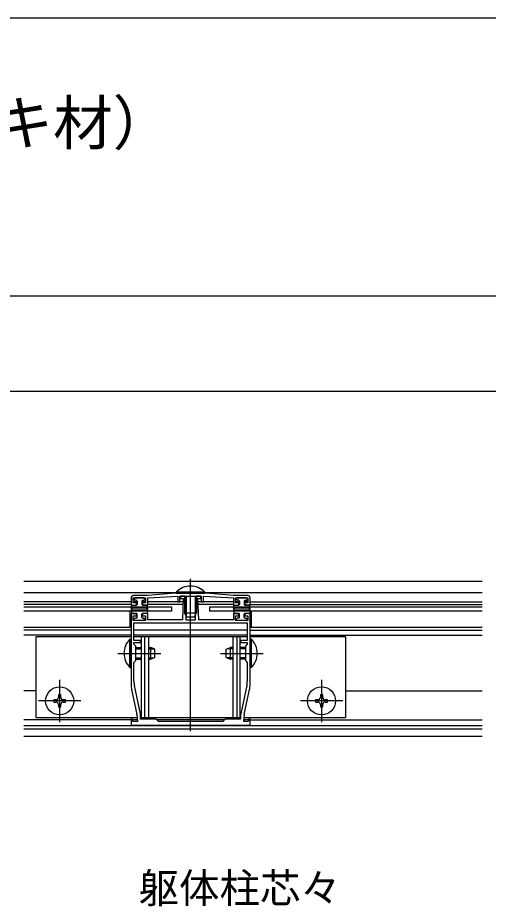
# Model space of a CAD drawing. Units: millimetres, scale not verified. Extents: x -875 to 875, y -1304 to 1297.
# Drawn here: x -175.1 to 22.5, y 872.1 to 1245.8 of the extents above; entities that cross this region are included whole.
import ezdxf
from ezdxf.enums import TextEntityAlignment as Align

# ---------------------------------------------------------------- set-up
doc = ezdxf.new("R2010")
doc.units = ezdxf.units.MM
doc.header["$LTSCALE"] = 8
for name, color, linetype in [('0-2_USER1', 3, 'Continuous'), ('0-3_YKK_11', 7, 'Continuous'), ('0-5_YKK_12', 2, 'Continuous'), ('0-6_YKK_13', 4, 'Continuous'), ('0-8_YKK_D', 6, 'Continuous'), ('0-9_YKK_ZWAK', 7, 'Continuous')]:
    doc.layers.add(name, color=color, linetype=linetype)
doc.styles.add('ＭＳ ゴシック', font='')
doc.styles.get('ＭＳ ゴシック').set_extended_font_data('MS Gothic')

msp = doc.modelspace()

# ---------------------------------------------------------------- linework, layer by layer
at = {"layer": '0-3_YKK_11'}
for p, q in [((-123.56, 953.095), (-126.123, 964.962)), ((-78.906, 964.962), (-81.469, 953.095)), ((-127.289, 963.256), (-125.04, 952.844)), ((-79.989, 952.844), (-77.74, 963.256))]:
    msp.add_line(p, q, dxfattribs=at)
for points in [[(-127.515, 1001.8), (-127.515, 998.8), (-125.265, 998.8), (-125.265, 999.8), (-126.615, 999.8), (-126.615, 1001.8), (-121.415, 1001.8), (-121.415, 999.8), (-122.765, 999.8), (-122.765, 998.8), (-120.515, 998.8), (-120.515, 1001.8), (-107.915, 1002.6), (-107.915, 1000.1), (-107.015, 1000.1), (-107.015, 1002.6), (-98.015, 1002.6), (-98.015, 1000.1), (-97.115, 1000.1), (-97.115, 1002.6), (-84.515, 1001.8), (-84.515, 998.8), (-82.265, 998.8), (-82.265, 999.8), (-83.615, 999.8), (-83.615, 1001.8), (-78.415, 1001.8), (-78.415, 999.8), (-79.765, 999.8), (-79.765, 998.8), (-77.515, 998.8), (-77.515, 1001.8)], [(-105.415, 1002.6), (-106.765, 1002.6), (-106.765, 1001.6), (-105.615, 1001.6), (-105.964, 992.6), (-120.515, 992.6), (-120.515, 995.3), (-122.765, 995.3), (-122.765, 994.3), (-121.415, 994.3), (-121.415, 992.3), (-126.615, 992.3), (-126.615, 994.3), (-125.265, 994.3), (-125.265, 995.3), (-127.515, 995.3), (-127.515, 978.958), (-127.395, 978.775), (-127.395, 978.225), (-127.515, 978.042), (-127.515, 965.368)], [(-96.015, 1003.8), (-109.015, 1003.8), (-120.515, 1002.8), (-126.515, 1002.8)], [(-100.615, 1001.6), (-100.615, 992.5), (-104.415, 992.5), (-104.415, 1001.6)], [(-77.515, 965.368), (-77.515, 978.042), (-77.635, 978.225), (-77.635, 978.775), (-77.515, 978.958), (-77.515, 995.3), (-79.765, 995.3), (-79.765, 994.3), (-78.415, 994.3), (-78.415, 992.3), (-83.615, 992.3), (-83.615, 994.3), (-82.265, 994.3), (-82.265, 995.3), (-84.515, 995.3), (-84.515, 992.6), (-99.065, 992.6), (-99.415, 1001.6), (-98.265, 1001.6), (-98.265, 1002.6), (-99.615, 1002.6)], [(-78.515, 1002.8), (-84.515, 1002.8), (-96.015, 1003.8)], [(-126.315, 991.3), (-78.715, 991.3), (-78.715, 983.9), (-81.515, 983.9), (-81.515, 983), (-78.715, 983), (-78.715, 982.3), (-79.515, 981.5), (-79.515, 975.5), (-78.715, 974.7), (-78.715, 966.757)], [(-126.315, 966.757), (-126.315, 974.7), (-125.515, 975.5), (-125.515, 981.5), (-126.315, 982.3), (-126.315, 983), (-123.515, 983), (-123.515, 983.9), (-126.315, 983.9), (-126.315, 991.3)], [(-127.515, 948.3), (-77.515, 948.3), (-77.515, 950.969), (-77.949, 951.026), (-78.278, 949.8), (-80.215, 949.8), (-80.215, 950.732)], [(-124.815, 950.732), (-124.815, 949.8), (-126.751, 949.8), (-127.08, 951.026), (-127.515, 950.969), (-127.515, 948.3)], [(-81.515, 952.673), (-81.515, 950.8), (-88.015, 950.8), (-89.015, 949.8), (-116.015, 949.8), (-117.015, 950.8), (-123.515, 950.8), (-123.515, 952.673)]]:
    msp.add_lwpolyline(points, dxfattribs=at)
for centre, radius, start, end in [((-126.515, 1001.8), 1, 90.00001, 179.99999), ((-105.415, 1001.6), 1, 0.00001, 89.99999), ((-99.615, 1001.6), 1, 90.00001, 179.99999), ((-78.515, 1001.8), 1, 0.00001, 89.99999), ((-117.515, 965.368), 10, 180, 192.18864), ((-117.815, 966.757), 8.5, 180, 192.18865), ((-87.215, 966.757), 8.5, 347.81135, 360), ((-87.515, 965.368), 10, 347.81136, 0), ((-134.815, 950.732), 10, 360, 12.18864), ((-125.515, 952.673), 2, 359.99995, 12.1886), ((-79.515, 952.673), 2, 167.8114, 180.00005), ((-70.215, 950.732), 10, 167.81136, 180)]:
    msp.add_arc(centre, radius, start, end, dxfattribs=at)
at = {"layer": '0-5_YKK_12'}
for p, q in [((-102.515, 945.8), (-102.515, 1009.8)), ((-172.601, 1008.8), (19.985, 1008.8)), ((-172.601, 1004.1), (-108.415, 1004.1)), ((-96.615, 1004.1), (19.985, 1004.1)), ((-127.515, 1000.1), (-172.601, 1000.1)), ((-127.515, 999.1), (-172.601, 999.1)), ((-125.015, 1000.1), (-126.615, 1000.1)), ((-125.015, 999.1), (-125.265, 999.1)), ((-121.415, 1000.1), (-123.015, 1000.1)), ((-122.765, 999.1), (-123.015, 999.1)), ((-105.673, 1000.1), (-120.515, 1000.1)), ((-105.712, 999.1), (-120.515, 999.1)), ((-84.515, 1000.1), (-99.356, 1000.1)), ((-84.438, 999.1), (-99.317, 999.1)), ((-82.015, 1000.1), (-83.538, 1000.1)), ((-82.091, 999.1), (-82.341, 999.1)), ((-78.491, 1000.1), (-80.015, 1000.1)), ((-79.688, 999.1), (-79.938, 999.1)), ((-77.591, 999.1), (19.985, 999.1)), ((-77.515, 1000.1), (19.985, 1000.1)), ((-127.515, 992.3), (-128.015, 992.3)), ((-127.515, 991.4), (-128.015, 991.4)), ((-77.015, 992.3), (-77.515, 992.3)), ((-77.015, 991.4), (-77.515, 991.4)), ((-127.515, 988.3), (-172.601, 988.3)), ((-78.715, 988.3), (-126.315, 988.3)), ((-78.715, 988.3), (-78.715, 988.3)), ((-77.515, 988.3), (19.985, 988.3)), ((-127.515, 986.1), (-172.601, 986.1)), ((-78.715, 986.1), (-126.315, 986.1)), ((-77.515, 986.1), (19.985, 986.1)), ((-133.014, 978.5), (-115.015, 978.5)), ((-90.015, 978.5), (-72.017, 978.5)), ((-157.515, 967.4), (-157.515, 949.6)), ((-47.515, 967.4), (-47.515, 949.6)), ((-167.515, 962.7), (-172.601, 962.7)), ((-37.515, 962.7), (19.985, 962.7)), ((-148.615, 958.5), (-166.415, 958.5)), ((-38.615, 958.5), (-56.415, 958.5)), ((-127.515, 950.6), (-172.601, 950.6)), ((-124.815, 950.6), (-126.966, 950.6)), ((-88.215, 950.6), (-116.815, 950.6)), ((-78.064, 950.6), (-80.215, 950.6)), ((-77.515, 950.6), (19.985, 950.6)), ((-172.601, 948.1), (19.985, 948.1)), ((-172.601, 946.8), (19.985, 946.8)), ((-172.601, 943.602), (19.985, 943.602))]:
    msp.add_line(p, q, dxfattribs=at)
at = {"layer": '0-6_YKK_13'}
for p, q in [((-126.215, 1001.5), (-126.215, 1001.1)), ((-122.115, 1001.8), (-125.915, 1001.8)), ((-121.815, 1001.5), (-121.815, 1001.1)), ((-108.415, 1004.309), (-108.415, 1003.8)), ((-108.415, 1003.8), (-96.615, 1003.8)), ((-104.36, 1002.6), (-104.36, 994.11)), ((-100.669, 1002.6), (-100.669, 994.11)), ((-100.015, 1002.6), (-100.015, 995.5)), ((-83.215, 1001.5), (-83.215, 1001.1)), ((-79.115, 1001.8), (-82.915, 1001.8)), ((-78.815, 1001.5), (-78.815, 1001.1)), ((-172.601, 998.1), (-110.515, 998.1)), ((-127.509, 997.502), (-127.324, 998.552)), ((-127.029, 998.8), (-125.315, 998.8)), ((-125.315, 1000.8), (-125.915, 1000.8)), ((-125.015, 1000.5), (-125.015, 999.1)), ((-123.015, 1000.5), (-123.015, 999.1)), ((-122.715, 1000.8), (-122.115, 1000.8)), ((-121.001, 998.8), (-122.715, 998.8)), ((-120.52, 997.502), (-120.705, 998.552)), ((-110.515, 998.1), (-110.515, 996.3)), ((-94.515, 998.1), (19.985, 998.1)), ((-94.515, 998.1), (-94.515, 996.3)), ((-84.509, 997.502), (-84.324, 998.552)), ((-84.029, 998.8), (-82.315, 998.8)), ((-82.315, 1000.8), (-82.915, 1000.8)), ((-82.015, 1000.5), (-82.015, 999.1)), ((-80.015, 1000.5), (-80.015, 999.1)), ((-79.715, 1000.8), (-79.115, 1000.8)), ((-78.001, 998.8), (-79.715, 998.8)), ((-77.52, 997.502), (-77.705, 998.552)), ((-110.515, 996.3), (-172.601, 996.3)), ((-128.015, 996.3), (-128.015, 989.3)), ((-127.509, 996.598), (-127.324, 995.548)), ((-127.048, 997.325), (-127.034, 997.35)), ((-127.048, 996.775), (-127.034, 996.75)), ((-127.029, 995.3), (-125.315, 995.3)), ((-121.255, 997.5), (-126.774, 997.5)), ((-121.255, 996.6), (-126.774, 996.6)), ((-125.015, 993.6), (-125.015, 995)), ((-123.015, 993.6), (-123.015, 995)), ((-121.001, 995.3), (-122.715, 995.3)), ((-120.981, 997.325), (-120.996, 997.35)), ((-120.981, 996.775), (-120.996, 996.75)), ((-120.52, 996.598), (-120.705, 995.548)), ((-104.215, 993.8), (-105.015, 995.5)), ((-100.815, 993.8), (-100.015, 995.5)), ((19.985, 996.3), (-94.515, 996.3)), ((-84.509, 996.598), (-84.324, 995.548)), ((-84.048, 997.325), (-84.034, 997.35)), ((-84.048, 996.775), (-84.034, 996.75)), ((-84.029, 995.3), (-82.315, 995.3)), ((-78.255, 997.5), (-83.774, 997.5)), ((-78.255, 996.6), (-83.774, 996.6)), ((-82.015, 993.6), (-82.015, 995)), ((-80.015, 993.6), (-80.015, 995)), ((-78.001, 995.3), (-79.715, 995.3)), ((-77.981, 997.325), (-77.996, 997.35)), ((-77.981, 996.775), (-77.996, 996.75)), ((-77.52, 996.598), (-77.705, 995.548)), ((-77.015, 996.3), (-77.015, 989.3)), ((19.985, 996.3), (-77.015, 996.3)), ((-126.215, 992.6), (-126.215, 993)), ((-125.315, 993.3), (-125.915, 993.3)), ((-122.115, 992.3), (-125.915, 992.3)), ((-122.715, 993.3), (-122.115, 993.3)), ((-121.815, 992.6), (-121.815, 993)), ((-104.215, 993.8), (-100.815, 993.8)), ((-83.215, 992.6), (-83.215, 993)), ((-82.315, 993.3), (-82.915, 993.3)), ((-79.115, 992.3), (-82.915, 992.3)), ((-79.715, 993.3), (-79.115, 993.3)), ((-78.815, 992.6), (-78.815, 993)), ((-128.015, 989.3), (-172.601, 989.3)), ((19.985, 989.3), (-77.015, 989.3)), ((-127.515, 985.5), (-167.515, 985.5)), ((-167.515, 985.5), (-167.515, 951.5)), ((-127.515, 972.6), (-127.515, 984.4)), ((-78.715, 985.5), (-126.315, 985.5)), ((-123.215, 985.5), (-123.215, 951.5)), ((-121.875, 985.5), (-121.875, 951.5)), ((-120.215, 985.5), (-120.215, 951.5)), ((-84.815, 985.5), (-84.815, 951.5)), ((-83.154, 985.5), (-83.154, 951.5)), ((-81.815, 985.5), (-81.815, 951.5)), ((-37.515, 985.5), (-77.515, 985.5)), ((-77.515, 972.6), (-77.515, 984.4)), ((-37.515, 985.5), (-37.515, 951.5)), ((-125.515, 981), (-123.215, 981)), ((-125.515, 980.346), (-123.215, 980.346)), ((-120.215, 981), (-119.215, 981)), ((-120.215, 980.346), (-117.824, 980.346)), ((-117.515, 980.2), (-119.215, 981)), ((-117.515, 976.8), (-117.515, 980.2)), ((-87.515, 980.2), (-85.815, 981)), ((-87.515, 976.8), (-87.515, 980.2)), ((-84.815, 980.346), (-87.205, 980.346)), ((-84.815, 981), (-85.815, 981)), ((-79.515, 981), (-81.815, 981)), ((-79.515, 980.346), (-81.815, 980.346)), ((-125.515, 976.654), (-123.215, 976.654)), ((-125.515, 976), (-123.215, 976)), ((-120.215, 976.654), (-117.824, 976.654)), ((-117.515, 976.8), (-119.215, 976)), ((-87.515, 976.8), (-85.815, 976)), ((-84.815, 976.654), (-87.205, 976.654)), ((-79.515, 976.654), (-81.815, 976.654)), ((-79.515, 976), (-81.815, 976)), ((-128.023, 972.6), (-127.515, 972.6)), ((-77.006, 972.6), (-77.515, 972.6)), ((-156.015, 958), (-155.015, 958)), ((-46.015, 958), (-45.015, 958)), ((-167.515, 951.5), (-124.844, 951.5)), ((-123.515, 951.5), (-81.515, 951.5)), ((-80.185, 951.5), (-37.515, 951.5))]:
    msp.add_line(p, q, dxfattribs=at)
for points in [[(-108.415, 1004.309), (-96.615, 1004.309), (-96.615, 1003.8)], [(-105.015, 1002.6), (-105.015, 995.5), (-100.015, 995.5)], [(-128.023, 972.6), (-128.023, 984.4), (-127.515, 984.4)], [(-77.006, 972.6), (-77.006, 984.4), (-77.515, 984.4)], [(-120.215, 976), (-119.215, 976), (-119.215, 981)], [(-84.815, 976), (-85.815, 976), (-85.815, 981)], [(-157.015, 960), (-157.015, 961), (-158.015, 961), (-158.015, 960)], [(-47.015, 960), (-47.015, 961), (-48.015, 961), (-48.015, 960)], [(-159.015, 959), (-160.015, 959), (-160.015, 958), (-159.015, 958)], [(-158.015, 957), (-158.015, 956), (-157.015, 956), (-157.015, 957)], [(-155.015, 958), (-155.015, 959), (-156.015, 959)], [(-49.015, 959), (-50.015, 959), (-50.015, 958), (-49.015, 958)], [(-48.015, 957), (-48.015, 956), (-47.015, 956), (-47.015, 957)], [(-45.015, 958), (-45.015, 959), (-46.015, 959)]]:
    msp.add_lwpolyline(points, dxfattribs=at)
for centre in [(-157.515, 958.5), (-47.515, 958.5)]:
    msp.add_circle(centre, 5.9, dxfattribs=at)
for centre, radius, start, end in [((-102.515, 998.568), 8.232, 44.2189, 135.7811), ((-125.915, 1001.5), 0.3, 90, 180), ((-122.115, 1001.5), 0.3, 0, 90), ((-82.915, 1001.5), 0.3, 90, 180), ((-79.115, 1001.5), 0.3, 0, 90), ((-127.029, 998.5), 0.3, 90, 170), ((-125.915, 1001.1), 0.3, 180, 270), ((-125.315, 1000.5), 0.3, 0, 90), ((-125.315, 999.1), 0.3, 270, 0), ((-122.715, 1000.5), 0.3, 90, 180), ((-122.715, 999.1), 0.3, 180, 270), ((-122.115, 1001.1), 0.3, 270, 0), ((-121.001, 998.5), 0.3, 10, 90), ((-84.029, 998.5), 0.3, 90, 170), ((-82.915, 1001.1), 0.3, 180, 270), ((-82.315, 1000.5), 0.3, 0, 90), ((-82.315, 999.1), 0.3, 270, 0), ((-79.715, 1000.5), 0.3, 90, 180), ((-79.715, 999.1), 0.3, 180, 270), ((-79.115, 1001.1), 0.3, 270, 0), ((-78.001, 998.5), 0.3, 10, 90), ((-127.265, 997.45), 0.25, 167.958, 330), ((-127.265, 996.65), 0.25, 30, 192.042), ((-127.029, 995.6), 0.3, 190, 270), ((-126.774, 997.2), 0.3, 90, 150), ((-126.774, 996.9), 0.3, 210, 270), ((-125.315, 995), 0.3, 0, 90), ((-122.715, 995), 0.3, 90, 180), ((-121.255, 997.2), 0.3, 30, 90), ((-121.255, 996.9), 0.3, 270, 330), ((-121.001, 995.6), 0.3, 270, 350), ((-120.765, 997.45), 0.25, 210, 12.042), ((-120.765, 996.65), 0.25, 347.958, 150), ((-84.265, 997.45), 0.25, 167.958, 330), ((-84.265, 996.65), 0.25, 30, 192.042), ((-84.029, 995.6), 0.3, 190, 270), ((-83.774, 997.2), 0.3, 90, 150), ((-83.774, 996.9), 0.3, 210, 270), ((-82.315, 995), 0.3, 0, 90), ((-79.715, 995), 0.3, 90, 180), ((-78.255, 997.2), 0.3, 30, 90), ((-78.255, 996.9), 0.3, 270, 330), ((-78.001, 995.6), 0.3, 270, 350), ((-77.765, 997.45), 0.25, 210, 12.042), ((-77.765, 996.65), 0.25, 347.958, 150), ((-125.915, 993), 0.3, 90, 180), ((-125.915, 992.6), 0.3, 180, 270), ((-125.315, 993.6), 0.3, 270, 0), ((-122.715, 993.6), 0.3, 180, 270), ((-122.115, 993), 0.3, 0, 90), ((-122.115, 992.6), 0.3, 270, 0), ((-82.915, 993), 0.3, 90, 180), ((-82.915, 992.6), 0.3, 180, 270), ((-82.315, 993.6), 0.3, 270, 0), ((-79.715, 993.6), 0.3, 180, 270), ((-79.115, 993), 0.3, 0, 90), ((-79.115, 992.6), 0.3, 270, 0), ((-122.282, 978.5), 8.232, 134.2189, 225.7811), ((-82.747, 978.5), 8.232, 314.2189, 45.7811), ((-159.015, 960), 1, 270, 0), ((-159.015, 957), 1, 0, 90), ((-156.015, 960), 1, 180, 270), ((-156.015, 957), 1, 90, 180), ((-49.015, 960), 1, 270, 0), ((-49.015, 957), 1, 0, 90), ((-46.015, 960), 1, 180, 270), ((-46.015, 957), 1, 90, 180)]:
    msp.add_arc(centre, radius, start, end, dxfattribs=at)
at = {"layer": '0-8_YKK_D'}
for p, q in [((-390.015, 1128.8), (684.985, 1128.8)), ((-335.015, 1088.8), (629.985, 1088.8))]:
    msp.add_line(p, q, dxfattribs=at)
at = {"layer": '0-9_YKK_ZWAK'}
msp.add_line((-875, 1245.8), (875, 1245.8), dxfattribs=at)

# ---------------------------------------------------------------- texts
at = {"layer": '0-2_USER1', "style": 'ＭＳ ゴシック'}
msp.add_text('■ソラリア テラス囲い片入隅 床納まり（リウッドデッキ材）', height=18.33, dxfattribs=at).set_placement((-810.256, 1186.925), align=Align.BOTTOM_LEFT)
at = {"layer": '0-8_YKK_D', "style": 'ＭＳ ゴシック'}
msp.add_text('躯体柱芯々', height=12.46, dxfattribs=at).set_placement((-124.367, 869.785), align=Align.BOTTOM_LEFT)

doc.saveas('drawing.dxf')
